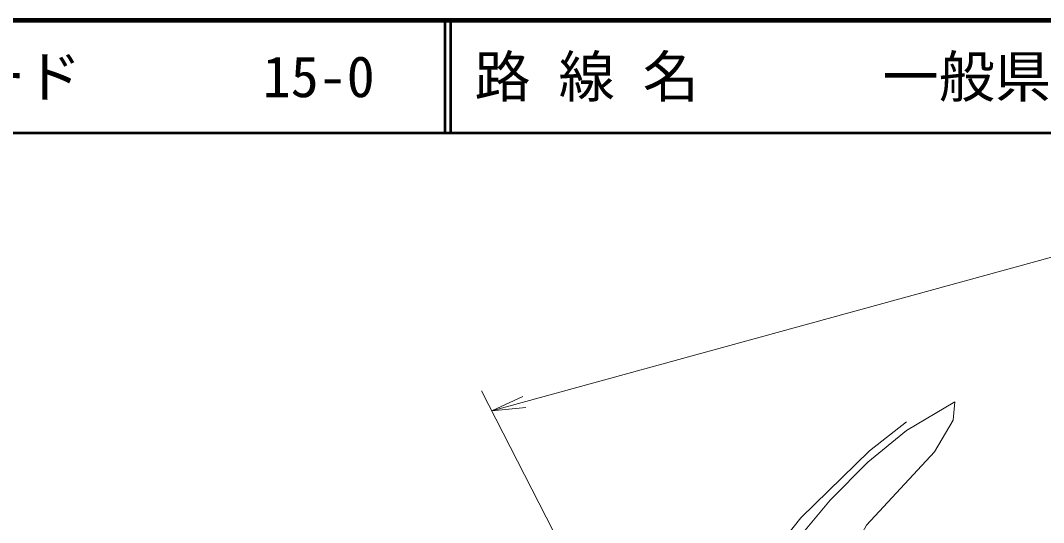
# Model space of a CAD drawing. Units: millimetres, scale not verified. Extents: x 40000 to 680000, y 20000 to 380000.
# Drawn here: x 139944 to 231068, y 335276 to 380000 of the extents above; entities that cross this region are included whole.
import ezdxf
from ezdxf.enums import TextEntityAlignment as Align

# ---------------------------------------------------------------- set-up
doc = ezdxf.new("R2010")
doc.units = ezdxf.units.MM
doc.header["$LTSCALE"] = 1000
for name, color, linetype, lineweight in [('M-BGD', 7, 'Continuous', 13), ('M-STR-HTXT', 7, 'Continuous', 13), ('M-TTL', 2, 'Continuous', 140), ('M-TTL-LINE', 7, 'Continuous', 50)]:
    doc.layers.add(name, color=color, linetype=linetype, lineweight=lineweight)
doc.layers.add('M-TTL-TXT', color=7, linetype='Continuous')
doc.styles.add('ＭＳ ゴシック', font='')
doc.styles.get('ＭＳ ゴシック').set_extended_font_data('MS Gothic')

# ---------------------------------------------------------------- blocks, each defined once
blk = doc.blocks.new('open_arrow')
at = {"color": 0, "linetype": 'Continuous', "lineweight": -2}
blk.add_lwpolyline([(7.5, 1.25), (0, 0), (7.5, -1.25)], dxfattribs=at)

msp = doc.modelspace()

# ---------------------------------------------------------------- linework, layer by layer
at = {"layer": 'M-BGD'}
for p, q in [((215559, 341668), (218873, 344246)), ((209446, 335703), (215559, 341668)), ((205322, 330474), (209446, 335703))]:
    msp.add_line(p, q, dxfattribs=at)
msp.add_lwpolyline([(199054, 324004), (206133, 330128), (212067, 337269), (215411, 340663), (218856, 343480), (223181, 346019), (223030, 344410), (221345, 341569), (215286, 335056), (213073, 330932), (206913, 319215), (203213, 313388)], dxfattribs=at)
at = {"layer": 'M-STR-HTXT'}
for p, q in [((181924, 345217), (234574, 359686)), ((209079, 292190), (181012, 346997))]:
    msp.add_line(p, q, dxfattribs=at)
at = {"layer": 'M-TTL'}
msp.add_line((680000, 380000), (40000, 380000), dxfattribs=at)
at = {"layer": 'M-TTL-LINE'}
for p, q in [((177750, 380000), (177750, 370000)), ((178250, 380000), (178250, 370000)), ((40000, 370000), (680000, 370000))]:
    msp.add_line(p, q, dxfattribs=at)

# ---------------------------------------------------------------- block references
at = {"layer": 'M-STR-HTXT', "xscale": 400, "yscale": 400, "rotation": 15.4}
msp.add_blockref('open_arrow', (181924, 345217), dxfattribs=at)

# ---------------------------------------------------------------- texts
at = {"layer": 'M-TTL-TXT', "style": 'ＭＳ ゴシック'}
for s, p in [('路 線 名', (180380, 375000)), ('一般県道日野吉田線', (216734, 375000)), ('図面コード', (120380, 375000)), ('15-0', (161521, 375000))]:
    msp.add_text(s, height=3666, dxfattribs=at).set_placement(p, align=Align.MIDDLE_LEFT)

doc.saveas('drawing.dxf')
